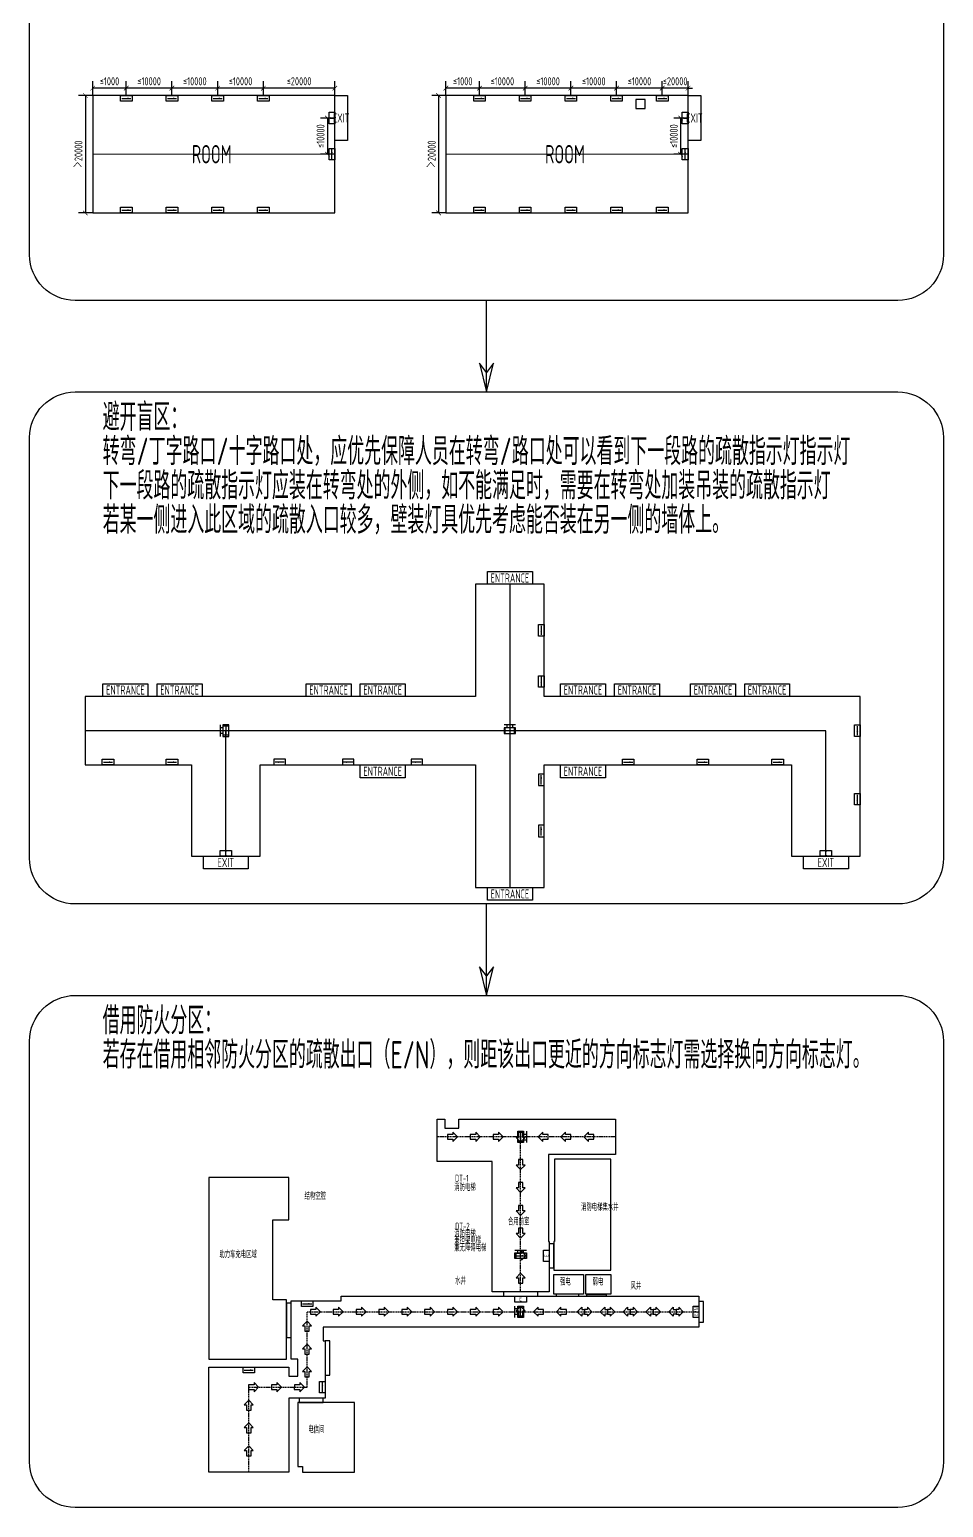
# Model space of a CAD drawing. Header units: millimetres. Extents: x -1582620 to 4754388, y -184455 to 3397362.
# Drawn here: x 2342128 to 2542128, y 1098474 to 1421742 of the extents above; entities that cross this region are included whole.
import ezdxf
from ezdxf.enums import TextEntityAlignment as Align

# ---------------------------------------------------------------- set-up
doc = ezdxf.new("R2010")
doc.units = ezdxf.units.MM
doc.header["$LTSCALE"] = 1000
doc.header["$MEASUREMENT"] = 0
doc.linetypes.add('HIDDEN', pattern=[0.375, 0.25, -0.125])
for name, color, linetype in [('AD-NAME-ROOM', 9, 'Continuous'), ('AI-中心线', 132, 'HIDDEN'), ('E-LITE-LITE', 3, 'Continuous'), ('E-REQU-WALL', 11, 'Continuous'), ('E-SHET-PROF', 1, 'Continuous'), ('E-UNIV-DIAG', 2, 'Continuous'), ('E-UNIV-EL', 140, 'Continuous'), ('E-UNIV-NOTE', 6, 'Continuous'), ('房间框线', 30, 'Continuous'), ('门窗框线', 114, 'Continuous'), ('预估主要疏散路径', 82, 'Continuous')]:
    doc.layers.add(name, color=color, linetype=linetype)
doc.layers.add('柱子', color=7, linetype='Continuous', plot=False)
doc.styles.add('TH-STYLE3', font='tssdeng.shx', dxfattribs={"width": 0.65, "bigfont": 'tssdchn.shx'})
doc.dimstyles.new('E-DIMA100', dxfattribs={"dimscale": 100, "dimtxt": 3.5, "dimasz": 2, "dimexe": 3, "dimexo": 0, "dimgap": 1.25, "dimtad": 1, "dimdec": 1, "dimrnd": 1, "dimdsep": 46, "dimtxsty": 'TH-STYLE3', "dimblk1": 'ARCHTICK', "dimblk2": 'ARCHTICK', "dimsah": 1, "dimcen": 0, "dimclrt": 6, "dimadec": 0, "dimazin": 0, "dimtfac": 1, "dimtdec": 1, "dimtix": 1, "dimtmove": 2, "dimatfit": 3, "dimldrblk": 'ARCHTICK', "dimfxl": 1, "dimtolj": 1, "dimarcsym": 0})

# ---------------------------------------------------------------- blocks, each defined once
blk = doc.blocks.new('E-BFEL201-1')
for p, q in [((-2.5, 2.5), (2.5, 2.5)), ((-1.25, 1.25), (-1.25, 2.5)), ((1.25, 1.25), (1.25, 2.5))]:
    blk.add_line(p, q)
blk.add_lwpolyline([(-2.5, 1.25), (2.5, 1.25), (2.5, -1.25), (-2.5, -1.25)], close=True)
at = {"layer": 'E-UNIV-EL'}
for p, q in [((-2, -1.25), (-2, 1.25)), ((-2, 0), (2, 0)), ((2, -1.25), (2, 1.25))]:
    blk.add_line(p, q, dxfattribs=at)
blk.add_lwpolyline([(0.5, 0, 0.75, 0, 0), (2, 0, 0, 0, 0)], format="xyseb", dxfattribs=at)
blk = doc.blocks.new('E-BFEL200')
blk.add_lwpolyline([(-2.5, 1.25), (2.5, 1.25), (2.5, -1.25), (-2.5, -1.25)], close=True)
at = {"layer": 'E-UNIV-EL'}
blk.add_line((-2, 0), (2, 0), dxfattribs=at)
blk.add_lwpolyline([(0.5, 0, 0.75, 0, 0), (2, 0, 0, 0, 0)], format="xyseb", dxfattribs=at)
blk = doc.blocks.new('E-BFEL100')
blk.add_lwpolyline([(-2.5, 1.25), (2.5, 1.25), (2.5, -1.25), (-2.5, -1.25)], close=True)
at = {"layer": 'E-UNIV-EL', "style": 'TH-STYLE3', "width": 0.7}
blk.add_attdef('T', text='', height=1.8, dxfattribs=at).set_placement((0, 0), align=Align.MIDDLE)
blk = doc.blocks.new('_ARCHTICK')
at = {"color": 0, "linetype": 'ByBlock', "const_width": 0.15}
blk.add_lwpolyline([(-0.5, -0.5), (0.5, 0.5)], dxfattribs=at)
blk = doc.blocks.new('*D611')
at = {"layer": 'Defpoints', "color": 0, "transparency": 16777216}
for p in [(2363299, 1408928), (2363299, 1407316, 0), (2373299, 1407316)]:
    blk.add_point(p, dxfattribs=at)
at = {"layer": 'E-UNIV-NOTE', "color": 0, "lineweight": -2, "transparency": 16777216}
for p, q in [((2363299, 1407316), (2363299, 1410428)), ((2373299, 1407316), (2373299, 1410428)), ((2373299, 1408928), (2363299, 1408928))]:
    blk.add_line(p, q, dxfattribs=at)
at = {"layer": 'E-UNIV-NOTE', "color": 0, "lineweight": -2, "transparency": 16777216, "xscale": 1000, "yscale": 1000, "zscale": 1000, "rotation": 180}
blk.add_blockref('_ARCHTICK', (2363299, 1408928), dxfattribs=at)
at = {"layer": 'E-UNIV-NOTE', "color": 0, "lineweight": -2, "transparency": 16777216, "xscale": 1000, "yscale": 1000, "zscale": 1000}
blk.add_blockref('_ARCHTICK', (2373299, 1408928), dxfattribs=at)
at = {"layer": 'E-UNIV-NOTE', "color": 6, "transparency": 16777216, "insert": (2368299, 1410428), "char_height": 1750, "attachment_point": 5, "style": 'TH-STYLE3'}
blk.add_mtext('\\A1;≤10000', dxfattribs=at)
blk = doc.blocks.new('*D612')
at = {"layer": 'Defpoints', "color": 0, "transparency": 16777216}
for p in [(2373299, 1408928), (2373299, 1407316, 0), (2383299, 1407316)]:
    blk.add_point(p, dxfattribs=at)
at = {"layer": 'E-UNIV-NOTE', "color": 0, "lineweight": -2, "transparency": 16777216}
for p, q in [((2373299, 1407316), (2373299, 1410428)), ((2383299, 1407316), (2383299, 1410428)), ((2383299, 1408928), (2373299, 1408928))]:
    blk.add_line(p, q, dxfattribs=at)
at = {"layer": 'E-UNIV-NOTE', "color": 0, "lineweight": -2, "transparency": 16777216, "xscale": 1000, "yscale": 1000, "zscale": 1000, "rotation": 180}
blk.add_blockref('_ARCHTICK', (2373299, 1408928), dxfattribs=at)
at = {"layer": 'E-UNIV-NOTE', "color": 0, "lineweight": -2, "transparency": 16777216, "xscale": 1000, "yscale": 1000, "zscale": 1000}
blk.add_blockref('_ARCHTICK', (2383299, 1408928), dxfattribs=at)
at = {"layer": 'E-UNIV-NOTE', "color": 6, "transparency": 16777216, "insert": (2378299, 1410428), "char_height": 1750, "attachment_point": 5, "style": 'TH-STYLE3'}
blk.add_mtext('\\A1;≤10000', dxfattribs=at)
blk = doc.blocks.new('*D613')
at = {"layer": 'Defpoints', "color": 0, "transparency": 16777216}
for p in [(2383299, 1408928), (2383299, 1407316, 0), (2393299, 1407316)]:
    blk.add_point(p, dxfattribs=at)
at = {"layer": 'E-UNIV-NOTE', "color": 0, "lineweight": -2, "transparency": 16777216}
for p, q in [((2383299, 1407316), (2383299, 1410428)), ((2393299, 1407316), (2393299, 1410428)), ((2393299, 1408928), (2383299, 1408928))]:
    blk.add_line(p, q, dxfattribs=at)
at = {"layer": 'E-UNIV-NOTE', "color": 0, "lineweight": -2, "transparency": 16777216, "xscale": 1000, "yscale": 1000, "zscale": 1000, "rotation": 180}
blk.add_blockref('_ARCHTICK', (2383299, 1408928), dxfattribs=at)
at = {"layer": 'E-UNIV-NOTE', "color": 0, "lineweight": -2, "transparency": 16777216, "xscale": 1000, "yscale": 1000, "zscale": 1000}
blk.add_blockref('_ARCHTICK', (2393299, 1408928), dxfattribs=at)
at = {"layer": 'E-UNIV-NOTE', "color": 6, "transparency": 16777216, "insert": (2388299, 1410428), "char_height": 1750, "attachment_point": 5, "style": 'TH-STYLE3'}
blk.add_mtext('\\A1;≤10000', dxfattribs=at)
blk = doc.blocks.new('*D614')
at = {"layer": 'Defpoints', "color": 0, "transparency": 16777216}
for p in [(2408924, 1402395), (2407312, 1394475), (2408924, 1394475)]:
    blk.add_point(p, dxfattribs=at)
at = {"layer": 'E-UNIV-NOTE', "color": 0, "lineweight": -2, "transparency": 16777216}
for p, q in [((2408924, 1402395), (2405812, 1402395)), ((2407312, 1402395), (2407312, 1394475)), ((2408924, 1394475), (2405812, 1394475))]:
    blk.add_line(p, q, dxfattribs=at)
at = {"layer": 'E-UNIV-NOTE', "color": 0, "lineweight": -2, "transparency": 16777216, "xscale": 1000, "yscale": 1000, "zscale": 1000}
for p, rotation in [((2407312, 1402395), 90), ((2407312, 1394475), 270)]:
    blk.add_blockref('_ARCHTICK', p, dxfattribs=dict(at, rotation=rotation))
at = {"layer": 'E-UNIV-NOTE', "color": 6, "transparency": 16777216, "insert": (2405812, 1398435), "char_height": 1750, "attachment_point": 5, "rotation": 90, "style": 'TH-STYLE3'}
blk.add_mtext('\\A1;≤10000', dxfattribs=at)
blk = doc.blocks.new('*D615')
at = {"layer": 'Defpoints', "color": 0, "transparency": 16777216}
for p in [(2355949, 1408928), (2355949, 1407316), (2363299, 1407316)]:
    blk.add_point(p, dxfattribs=at)
at = {"layer": 'E-UNIV-NOTE', "color": 0, "lineweight": -2, "transparency": 16777216}
for p, q in [((2355949, 1407316), (2355949, 1410428)), ((2363299, 1407316), (2363299, 1410428)), ((2363299, 1408928), (2355949, 1408928))]:
    blk.add_line(p, q, dxfattribs=at)
at = {"layer": 'E-UNIV-NOTE', "color": 0, "lineweight": -2, "transparency": 16777216, "xscale": 1000, "yscale": 1000, "zscale": 1000, "rotation": 180}
blk.add_blockref('_ARCHTICK', (2355949, 1408928), dxfattribs=at)
at = {"layer": 'E-UNIV-NOTE', "color": 0, "lineweight": -2, "transparency": 16777216, "xscale": 1000, "yscale": 1000, "zscale": 1000}
blk.add_blockref('_ARCHTICK', (2363299, 1408928), dxfattribs=at)
at = {"layer": 'E-UNIV-NOTE', "color": 6, "transparency": 16777216, "insert": (2359624, 1410428), "char_height": 1750, "attachment_point": 5, "style": 'TH-STYLE3'}
blk.add_mtext('\\A1;≤1000', dxfattribs=at)
blk = doc.blocks.new('*D616')
at = {"layer": 'Defpoints', "color": 0, "transparency": 16777216}
for p in [(2440602, 1408928), (2440602, 1407316, 0), (2450602, 1407316)]:
    blk.add_point(p, dxfattribs=at)
at = {"layer": 'E-UNIV-NOTE', "color": 0, "lineweight": -2, "transparency": 16777216}
for p, q in [((2440602, 1407316), (2440602, 1410428)), ((2450602, 1407316), (2450602, 1410428)), ((2450602, 1408928), (2440602, 1408928))]:
    blk.add_line(p, q, dxfattribs=at)
at = {"layer": 'E-UNIV-NOTE', "color": 0, "lineweight": -2, "transparency": 16777216, "xscale": 1000, "yscale": 1000, "zscale": 1000, "rotation": 180}
blk.add_blockref('_ARCHTICK', (2440602, 1408928), dxfattribs=at)
at = {"layer": 'E-UNIV-NOTE', "color": 0, "lineweight": -2, "transparency": 16777216, "xscale": 1000, "yscale": 1000, "zscale": 1000}
blk.add_blockref('_ARCHTICK', (2450602, 1408928), dxfattribs=at)
at = {"layer": 'E-UNIV-NOTE', "color": 6, "transparency": 16777216, "insert": (2445602, 1410428), "char_height": 1750, "attachment_point": 5, "style": 'TH-STYLE3'}
blk.add_mtext('\\A1;≤10000', dxfattribs=at)
blk = doc.blocks.new('*D617')
at = {"layer": 'Defpoints', "color": 0, "transparency": 16777216}
for p in [(2450602, 1408928), (2450602, 1407316, 0), (2460602, 1407316)]:
    blk.add_point(p, dxfattribs=at)
at = {"layer": 'E-UNIV-NOTE', "color": 0, "lineweight": -2, "transparency": 16777216}
for p, q in [((2450602, 1407316), (2450602, 1410428)), ((2460602, 1407316), (2460602, 1410428)), ((2460602, 1408928), (2450602, 1408928))]:
    blk.add_line(p, q, dxfattribs=at)
at = {"layer": 'E-UNIV-NOTE', "color": 0, "lineweight": -2, "transparency": 16777216, "xscale": 1000, "yscale": 1000, "zscale": 1000, "rotation": 180}
blk.add_blockref('_ARCHTICK', (2450602, 1408928), dxfattribs=at)
at = {"layer": 'E-UNIV-NOTE', "color": 0, "lineweight": -2, "transparency": 16777216, "xscale": 1000, "yscale": 1000, "zscale": 1000}
blk.add_blockref('_ARCHTICK', (2460602, 1408928), dxfattribs=at)
at = {"layer": 'E-UNIV-NOTE', "color": 6, "transparency": 16777216, "insert": (2455602, 1410428), "char_height": 1750, "attachment_point": 5, "style": 'TH-STYLE3'}
blk.add_mtext('\\A1;≤10000', dxfattribs=at)
blk = doc.blocks.new('*D618')
at = {"layer": 'Defpoints', "color": 0, "transparency": 16777216}
for p in [(2460602, 1408928), (2460602, 1407316, 0), (2470602, 1407316)]:
    blk.add_point(p, dxfattribs=at)
at = {"layer": 'E-UNIV-NOTE', "color": 0, "lineweight": -2, "transparency": 16777216}
for p, q in [((2460602, 1407316), (2460602, 1410428)), ((2470602, 1407316), (2470602, 1410428)), ((2470602, 1408928), (2460602, 1408928))]:
    blk.add_line(p, q, dxfattribs=at)
at = {"layer": 'E-UNIV-NOTE', "color": 0, "lineweight": -2, "transparency": 16777216, "xscale": 1000, "yscale": 1000, "zscale": 1000, "rotation": 180}
blk.add_blockref('_ARCHTICK', (2460602, 1408928), dxfattribs=at)
at = {"layer": 'E-UNIV-NOTE', "color": 0, "lineweight": -2, "transparency": 16777216, "xscale": 1000, "yscale": 1000, "zscale": 1000}
blk.add_blockref('_ARCHTICK', (2470602, 1408928), dxfattribs=at)
at = {"layer": 'E-UNIV-NOTE', "color": 6, "transparency": 16777216, "insert": (2465602, 1410428), "char_height": 1750, "attachment_point": 5, "style": 'TH-STYLE3'}
blk.add_mtext('\\A1;≤10000', dxfattribs=at)
blk = doc.blocks.new('*D619')
at = {"layer": 'Defpoints', "color": 0, "transparency": 16777216}
for p in [(2486227, 1402395), (2484615, 1394475), (2486227, 1394475)]:
    blk.add_point(p, dxfattribs=at)
at = {"layer": 'E-UNIV-NOTE', "color": 0, "lineweight": -2, "transparency": 16777216}
for p, q in [((2486227, 1402395), (2483115, 1402395)), ((2484615, 1402395), (2484615, 1394475)), ((2486227, 1394475), (2483115, 1394475))]:
    blk.add_line(p, q, dxfattribs=at)
at = {"layer": 'E-UNIV-NOTE', "color": 0, "lineweight": -2, "transparency": 16777216, "xscale": 1000, "yscale": 1000, "zscale": 1000}
for p, rotation in [((2484615, 1402395), 90), ((2484615, 1394475), 270)]:
    blk.add_blockref('_ARCHTICK', p, dxfattribs=dict(at, rotation=rotation))
at = {"layer": 'E-UNIV-NOTE', "color": 6, "transparency": 16777216, "insert": (2483115, 1398435), "char_height": 1750, "attachment_point": 5, "rotation": 90, "style": 'TH-STYLE3'}
blk.add_mtext('\\A1;≤10000', dxfattribs=at)
blk = doc.blocks.new('*D620')
at = {"layer": 'Defpoints', "color": 0, "transparency": 16777216}
for p in [(2433251, 1408928), (2433251, 1407316), (2440602, 1407316)]:
    blk.add_point(p, dxfattribs=at)
at = {"layer": 'E-UNIV-NOTE', "color": 0, "lineweight": -2, "transparency": 16777216}
for p, q in [((2433251, 1407316), (2433251, 1410428)), ((2440602, 1407316), (2440602, 1410428)), ((2440602, 1408928), (2433251, 1408928))]:
    blk.add_line(p, q, dxfattribs=at)
at = {"layer": 'E-UNIV-NOTE', "color": 0, "lineweight": -2, "transparency": 16777216, "xscale": 1000, "yscale": 1000, "zscale": 1000, "rotation": 180}
blk.add_blockref('_ARCHTICK', (2433251, 1408928), dxfattribs=at)
at = {"layer": 'E-UNIV-NOTE', "color": 0, "lineweight": -2, "transparency": 16777216, "xscale": 1000, "yscale": 1000, "zscale": 1000}
blk.add_blockref('_ARCHTICK', (2440602, 1408928), dxfattribs=at)
at = {"layer": 'E-UNIV-NOTE', "color": 6, "transparency": 16777216, "insert": (2436926, 1410428), "char_height": 1750, "attachment_point": 5, "style": 'TH-STYLE3'}
blk.add_mtext('\\A1;≤1000', dxfattribs=at)
blk = doc.blocks.new('*D621')
at = {"layer": 'Defpoints', "color": 0, "transparency": 16777216}
for p in [(2470602, 1408928), (2470602, 1407316, 0), (2480602, 1407316)]:
    blk.add_point(p, dxfattribs=at)
at = {"layer": 'E-UNIV-NOTE', "color": 0, "lineweight": -2, "transparency": 16777216}
for p, q in [((2470602, 1407316), (2470602, 1410428)), ((2480602, 1407316), (2480602, 1410428)), ((2480602, 1408928), (2470602, 1408928))]:
    blk.add_line(p, q, dxfattribs=at)
at = {"layer": 'E-UNIV-NOTE', "color": 0, "lineweight": -2, "transparency": 16777216, "xscale": 1000, "yscale": 1000, "zscale": 1000, "rotation": 180}
blk.add_blockref('_ARCHTICK', (2470602, 1408928), dxfattribs=at)
at = {"layer": 'E-UNIV-NOTE', "color": 0, "lineweight": -2, "transparency": 16777216, "xscale": 1000, "yscale": 1000, "zscale": 1000}
blk.add_blockref('_ARCHTICK', (2480602, 1408928), dxfattribs=at)
at = {"layer": 'E-UNIV-NOTE', "color": 6, "transparency": 16777216, "insert": (2475602, 1410428), "char_height": 1750, "attachment_point": 5, "style": 'TH-STYLE3'}
blk.add_mtext('\\A1;≤10000', dxfattribs=at)
blk = doc.blocks.new('*D622')
at = {"layer": 'Defpoints', "color": 0, "transparency": 16777216}
for p in [(2480602, 1408928), (2480602, 1407316, 0), (2486227, 1402395)]:
    blk.add_point(p, dxfattribs=at)
at = {"layer": 'E-UNIV-NOTE', "color": 0, "lineweight": -2, "transparency": 16777216}
for p, q in [((2480602, 1407316), (2480602, 1410428)), ((2486227, 1402395), (2486227, 1410428)), ((2480602, 1408928), (2479602, 1408928)), ((2486227, 1408928), (2480602, 1408928)), ((2486227, 1408928), (2487227, 1408928))]:
    blk.add_line(p, q, dxfattribs=at)
at = {"layer": 'E-UNIV-NOTE', "color": 0, "lineweight": -2, "transparency": 16777216, "xscale": 1000, "yscale": 1000, "zscale": 1000}
blk.add_blockref('_ARCHTICK', (2480602, 1408928), dxfattribs=at)
at = {"layer": 'E-UNIV-NOTE', "color": 0, "lineweight": -2, "transparency": 16777216, "xscale": 1000, "yscale": 1000, "zscale": 1000, "rotation": 180}
blk.add_blockref('_ARCHTICK', (2486227, 1408928), dxfattribs=at)
at = {"layer": 'E-UNIV-NOTE', "color": 6, "transparency": 16777216, "insert": (2483414, 1410428), "char_height": 1750, "attachment_point": 5, "style": 'TH-STYLE3'}
blk.add_mtext('\\A1;≤20000', dxfattribs=at)
blk = doc.blocks.new('*D623')
at = {"layer": 'Defpoints', "color": 0, "transparency": 16777216}
for p in [(2393299, 1408928), (2393299, 1407316, 0), (2408924, 1402395)]:
    blk.add_point(p, dxfattribs=at)
at = {"layer": 'E-UNIV-NOTE', "color": 0, "lineweight": -2, "transparency": 16777216}
for p, q in [((2393299, 1407316), (2393299, 1410428)), ((2408924, 1402395), (2408924, 1410428)), ((2408924, 1408928), (2393299, 1408928))]:
    blk.add_line(p, q, dxfattribs=at)
at = {"layer": 'E-UNIV-NOTE', "color": 0, "lineweight": -2, "transparency": 16777216, "xscale": 1000, "yscale": 1000, "zscale": 1000, "rotation": 180}
blk.add_blockref('_ARCHTICK', (2393299, 1408928), dxfattribs=at)
at = {"layer": 'E-UNIV-NOTE', "color": 0, "lineweight": -2, "transparency": 16777216, "xscale": 1000, "yscale": 1000, "zscale": 1000}
blk.add_blockref('_ARCHTICK', (2408924, 1408928), dxfattribs=at)
at = {"layer": 'E-UNIV-NOTE', "color": 6, "transparency": 16777216, "insert": (2401112, 1410428), "char_height": 1750, "attachment_point": 5, "style": 'TH-STYLE3'}
blk.add_mtext('\\A1;≤20000', dxfattribs=at)
blk = doc.blocks.new('*D627')
at = {"layer": 'Defpoints', "color": 0, "transparency": 16777216}
for p in [(2355949, 1407316), (2354337, 1381633), (2355949, 1381633)]:
    blk.add_point(p, dxfattribs=at)
at = {"layer": 'E-UNIV-NOTE', "color": 0, "lineweight": -2, "transparency": 16777216}
for p, q in [((2355949, 1407316), (2352837, 1407316)), ((2354337, 1407316), (2354337, 1381633)), ((2355949, 1381633), (2352837, 1381633))]:
    blk.add_line(p, q, dxfattribs=at)
at = {"layer": 'E-UNIV-NOTE', "color": 0, "lineweight": -2, "transparency": 16777216, "xscale": 1000, "yscale": 1000, "zscale": 1000}
for p, rotation in [((2354337, 1407316), 90), ((2354337, 1381633), 270)]:
    blk.add_blockref('_ARCHTICK', p, dxfattribs=dict(at, rotation=rotation))
at = {"layer": 'E-UNIV-NOTE', "color": 6, "transparency": 16777216, "insert": (2352837, 1394475), "char_height": 1750, "attachment_point": 5, "rotation": 90, "style": 'TH-STYLE3'}
blk.add_mtext('\\A1;＞20000', dxfattribs=at)
blk = doc.blocks.new('*D626')
at = {"layer": 'Defpoints', "color": 0, "transparency": 16777216}
for p in [(2433251, 1407316), (2431639, 1381633), (2433251, 1381633)]:
    blk.add_point(p, dxfattribs=at)
at = {"layer": 'E-UNIV-NOTE', "color": 0, "lineweight": -2, "transparency": 16777216}
for p, q in [((2433251, 1407316), (2430139, 1407316)), ((2431639, 1407316), (2431639, 1381633)), ((2433251, 1381633), (2430139, 1381633))]:
    blk.add_line(p, q, dxfattribs=at)
at = {"layer": 'E-UNIV-NOTE', "color": 0, "lineweight": -2, "transparency": 16777216, "xscale": 1000, "yscale": 1000, "zscale": 1000}
for p, rotation in [((2431639, 1407316), 90), ((2431639, 1381633), 270)]:
    blk.add_blockref('_ARCHTICK', p, dxfattribs=dict(at, rotation=rotation))
at = {"layer": 'E-UNIV-NOTE', "color": 6, "transparency": 16777216, "insert": (2430139, 1394475), "char_height": 1750, "attachment_point": 5, "rotation": 90, "style": 'TH-STYLE3'}
blk.add_mtext('\\A1;＞20000', dxfattribs=at)
blk = doc.blocks.new('双向疏散流向')
at = {"layer": 'E-UNIV-NOTE', "color": 9}
blk.add_lwpolyline([(0, 100), (0, -100), (-119, -100), (-119, -200), (-319, 0), (-119, 200), (-119, 100), (0, 100)], dxfattribs=at)
at = {"layer": 'E-UNIV-NOTE'}
blk.add_lwpolyline([(0, -100), (119, -100), (119, -200), (319, 0), (119, 200), (119, 100), (0, 100), (0, -100)], dxfattribs=at)
blk = doc.blocks.new('疏散流向')
at = {"layer": 'E-UNIV-NOTE'}
blk.add_lwpolyline([(234, 0), (34, 200), (34, 100), (-204, 100), (-204, -100), (34, -100), (34, -200), (234, 0)], dxfattribs=at)
blk = doc.blocks.new('E-BFEL140')
blk.add_lwpolyline([(-2.5, 1.25), (2.5, 1.25), (2.5, -1.25), (-2.5, -1.25)], close=True)
at = {"layer": 'E-UNIV-EL'}
blk.add_line((0.19, 0.72), (-0.19, -0.72), dxfattribs=at)
at = {"layer": 'E-UNIV-EL', "style": 'TH-STYLE3', "width": 0.7}
for p in [(-1.25, 0), (1.25, 0)]:
    blk.add_attdef('T', text='', height=1.8, dxfattribs=at).set_placement(p, align=Align.MIDDLE)

msp = doc.modelspace()

# ---------------------------------------------------------------- linework, layer by layer
at = {"layer": 'AI-中心线'}
for points in [[(2470348.35, 1179533.05), (2431348.35, 1179533.05)], [(2449598.35, 1145658.05), (2449598.45, 1179533.05)], [(2390095.95, 1106160.4), (2390095.95, 1124786.2), (2402847.88, 1124786.2), (2402847.88, 1141281.94), (2488599.14, 1141281.94)]]:
    msp.add_lwpolyline(points, dxfattribs=at)
at = {"layer": 'E-REQU-WALL'}
for points in [[(2455848.35, 1145658.05), (2443348.6, 1145658.05), (2443348.35, 1174158.05), (2431348.35, 1174158.05), (2431348.35, 1183408.05), (2432999.76, 1183408.05), (2432999.76, 1181408.05), (2436097.96, 1181409.21), (2436097.96, 1183408.05), (2443348.6, 1183408.05), (2470348.35, 1183408.05), (2470348.35, 1175658.05), (2455723.35, 1175658.05), (2455723.35, 1156658.05), (2455848.35, 1156658.05)], [(2469348.35, 1174658.05), (2456973.35, 1174658.05), (2456973.35, 1156658.05), (2456848.35, 1156658.05), (2456848.35, 1150408.05), (2469348.35, 1150408.05)], [(2398857.14, 1170658.08), (2381353.3, 1170658.08), (2381353.3, 1130907.62), (2398348.44, 1130907.74), (2398348.35, 1143908.05), (2395348.35, 1143908.05), (2395348.35, 1161407.9), (2398858.4, 1161407.9)], [(2456848.35, 1149408.05), (2463348.35, 1149408.05), (2463348.35, 1145158.05), (2456848.35, 1145158.05)], [(2463848.35, 1149408.05), (2469348.35, 1149408.05), (2469348.35, 1145158.33), (2463848.35, 1145158.33)], [(2413223.35, 1121408.05), (2400848.35, 1121408.05), (2400848.36, 1107406.24), (2401847.71, 1107406.24), (2401847.71, 1106161.09), (2413223.35, 1106161.09)]]:
    msp.add_lwpolyline(points, close=True, dxfattribs=at)
msp.add_lwpolyline([(2488599.14, 1137907.93), (2406348.35, 1137909.58), (2406352.1, 1134907.96), (2406848.32, 1134907.96), (2406848.35, 1122408.05), (2398848.35, 1122408.05), (2398843.3, 1106157.68), (2381348.59, 1106163.12), (2381353.3, 1129157.62), (2398847.69, 1129157.62), (2398847.69, 1127164.36), (2400848.35, 1127158.05), (2400847.69, 1130907.75), (2399347.41, 1130907.75), (2399347.41, 1143658.05), (2410348.35, 1143658.05), (2410348.35, 1144657.86), (2488599.14, 1144657.86), (2488599.14, 1137907.93)], dxfattribs=at)
at = {"layer": 'E-SHET-PROF'}
for points in [[(2456848.35, 1156158.05), (2455848.35, 1156158.05), (2455848.35, 1150908.05), (2456848.35, 1150908.05)], [(2453348.35, 1145658.05), (2445848.35, 1145658.05), (2445848.35, 1144658.05), (2453348.35, 1144658.05)], [(2462348.35, 1145158.28), (2457348.35, 1145158.28), (2457348.35, 1144658.05), (2462348.35, 1144658.05)], [(2464098.35, 1145158.05), (2468348.35, 1145158.05), (2468348.35, 1144658.05), (2464098.35, 1144658.05)], [(2399348.35, 1143158.05), (2398348.35, 1143158.05), (2398348.35, 1135658.05), (2399348.35, 1135658.05)], [(2489599.14, 1139031.94), (2489599.14, 1143531.94), (2488599.14, 1143531.94), (2488599.14, 1139031.94)], [(2407848.5, 1134907.95), (2406848.32, 1134907.95), (2406848.32, 1127407.96), (2407848.5, 1127407.96)], [(2406348.35, 1122408.05), (2401098.35, 1122408.05), (2401098.35, 1121408.05), (2406348.35, 1121408.05)]]:
    msp.add_lwpolyline(points, close=True, dxfattribs=at)
at = {"layer": 'E-UNIV-DIAG', "elevation": 0}
for points in [[(2532127.73, 1362473.75), (2352127.73, 1362473.75, -0.414213562), (2342127.73, 1372473.75), (2342127.73, 1464473.75, -0.414213562), (2352127.73, 1474473.75), (2532127.73, 1474473.75, -0.414213562), (2542127.73, 1464473.75), (2542127.73, 1372473.75, -0.414213562)], [(2532127.73, 1230473.75), (2352127.73, 1230473.75, -0.414213562), (2342127.73, 1240473.75), (2342127.73, 1332473.75, -0.414213562), (2352127.73, 1342473.75), (2532127.73, 1342473.75, -0.414213562), (2542127.73, 1332473.75), (2542127.73, 1240473.75, -0.414213562)], [(2532127.73, 1098473.75), (2352127.73, 1098473.75, -0.414213562), (2342127.73, 1108473.75), (2342127.73, 1200473.75, -0.414213562), (2352127.73, 1210473.75), (2532127.73, 1210473.75, -0.414213562), (2542127.73, 1200473.75), (2542127.73, 1108473.75, -0.414213562)]]:
    msp.add_lwpolyline(points, format="xyb", close=True, dxfattribs=at)
for points in [[(2442127.73, 1342473.75), (2442127.73, 1362473.75)], [(2442127.73, 1342473.75), (2443627.73, 1348749.99), (2442127.73, 1346749.99), (2440627.73, 1348749.99), (2442127.73, 1342473.75)], [(2442127.73, 1210473.75), (2442127.73, 1230473.75)], [(2442127.73, 1210473.75), (2443627.73, 1216749.99), (2442127.73, 1214749.99), (2440627.73, 1216749.99), (2442127.73, 1210473.75)]]:
    msp.add_lwpolyline(points, dxfattribs=at)
at = {"layer": '房间框线', "elevation": 0}
for points in [[(2408924.4, 1407316.13), (2355948.64, 1407316.13), (2355948.64, 1381633.47), (2408924.4, 1381633.47)], [(2486226.79, 1407316.13), (2433251.04, 1407316.13), (2433251.04, 1381633.47), (2486226.79, 1381633.47)]]:
    msp.add_lwpolyline(points, close=True, dxfattribs=at)
at = {"layer": '房间框线'}
msp.add_lwpolyline([(2439746.67, 1260879.56), (2439746.67, 1234063.03), (2454746.67, 1234063.03), (2454746.67, 1260879.56), (2508901.15, 1260879.56), (2508901.15, 1240930.3), (2523901.15, 1240930.3), (2523901.15, 1275879.56), (2454746.67, 1275879.56), (2454746.67, 1300396.83), (2439746.67, 1300396.83), (2439746.67, 1275879.56), (2354288.65, 1275879.56), (2354288.65, 1260879.56), (2377580.48, 1260879.56), (2377580.48, 1240930.3), (2392580.48, 1240930.3), (2392580.48, 1260879.56), (2439746.67, 1260879.56)], dxfattribs=at)
at = {"layer": '柱子'}
msp.add_lwpolyline([(2474819.29, 1404440.86), (2476819.29, 1404440.86), (2476819.29, 1406440.86), (2474819.29, 1406440.86)], close=True, dxfattribs=at)
at = {"layer": '门窗框线', "elevation": 0}
for points in [[(2408924.4, 1407316.13), (2411703.78, 1407316.13), (2411703.78, 1397474.8), (2408924.4, 1397474.8)], [(2486226.79, 1407316.13), (2489006.17, 1407316.13), (2489006.17, 1397474.8), (2486226.79, 1397474.8)]]:
    msp.add_lwpolyline(points, close=True, dxfattribs=at)
at = {"layer": '门窗框线'}
for points in [[(2442326, 1300396.83), (2442326, 1303176.21), (2452167.33, 1303176.21), (2452167.33, 1300396.83)], [(2358198.23, 1275879.56), (2358198.23, 1278658.94), (2368039.56, 1278658.94), (2368039.56, 1275879.56)], [(2370039.56, 1275879.56), (2370039.56, 1278658.94), (2379880.89, 1278658.94), (2379880.89, 1275879.56)], [(2402643.27, 1275879.56), (2402643.27, 1278658.94), (2412484.6, 1278658.94), (2412484.6, 1275879.56)], [(2414484.6, 1275879.56), (2414484.6, 1278658.94), (2424325.93, 1278658.94), (2424325.93, 1275879.56)], [(2458308.75, 1275879.56), (2458308.75, 1278658.94), (2468150.08, 1278658.94), (2468150.08, 1275879.56)], [(2470150.08, 1275879.56), (2470150.08, 1278658.94), (2479991.41, 1278658.94), (2479991.41, 1275879.56)], [(2486784.34, 1275879.56), (2486784.34, 1278658.94), (2496625.67, 1278658.94), (2496625.67, 1275879.56)], [(2498625.67, 1275879.56), (2498625.67, 1278658.94), (2508467, 1278658.94), (2508467, 1275879.56)], [(2414484.6, 1258100.18), (2414484.6, 1260879.56), (2424325.93, 1260879.56), (2424325.93, 1258100.18)], [(2458308.75, 1258100.18), (2458308.75, 1260879.56), (2468150.08, 1260879.56), (2468150.08, 1258100.18)], [(2380159.82, 1238150.92), (2380159.82, 1240930.3), (2390001.15, 1240930.3), (2390001.15, 1238150.92)], [(2511480.48, 1238150.92), (2511480.48, 1240930.3), (2521321.81, 1240930.3), (2521321.81, 1238150.92)], [(2442326, 1231283.65), (2442326, 1234063.03), (2452167.33, 1234063.03), (2452167.33, 1231283.65)]]:
    msp.add_lwpolyline(points, close=True, dxfattribs=at)
at = {"layer": '预估主要疏散路径', "const_width": 200, "elevation": 0}
for points in [[(2355948.64, 1394474.8), (2408924.4, 1394474.8)], [(2433251.04, 1394474.8), (2486226.79, 1394474.8)]]:
    msp.add_lwpolyline(points, dxfattribs=at)
at = {"layer": '预估主要疏散路径'}
for points in [[(2447246.67, 1300396.83), (2447246.67, 1234063.03)], [(2516401.15, 1240930.3), (2516401.15, 1268379.56), (2354288.65, 1268379.56)], [(2385080.48, 1240930.3), (2385080.48, 1268379.56)]]:
    msp.add_lwpolyline(points, dxfattribs=at)

# ---------------------------------------------------------------- block references
at = {"layer": 'E-LITE-LITE', "yscale": 500, "zscale": 500}
for name, p, xscale in [('E-BFEL200', (2363299.4, 1406691.13, 0), 500), ('E-BFEL200', (2373299.4, 1406691.13, 0), 500), ('E-BFEL200', (2383299.4, 1406691.13, 0), 500), ('E-BFEL200', (2393299.4, 1406691.13, 0), 500), ('E-BFEL200', (2440601.79, 1406691.13, 0), 500), ('E-BFEL200', (2450601.79, 1406691.13, 0), 500), ('E-BFEL200', (2460601.79, 1406691.13, 0), 500), ('E-BFEL200', (2470601.79, 1406691.13, 0), 500), ('E-BFEL200', (2480601.79, 1406691.13, 0), 500), ('E-BFEL200', (2363299.4, 1382258.47, 0), 500), ('E-BFEL200', (2373299.4, 1382258.47, 0), 500), ('E-BFEL200', (2383299.4, 1382258.47, 0), 500), ('E-BFEL200', (2393299.4, 1382258.47, 0), 500), ('E-BFEL200', (2440601.79, 1382258.47, 0), 500), ('E-BFEL200', (2450601.79, 1382258.47, 0), 500), ('E-BFEL200', (2460601.79, 1382258.47, 0), 500), ('E-BFEL200', (2470601.79, 1382258.47, 0), 500), ('E-BFEL200', (2480601.79, 1382258.47, 0), 500), ('E-BFEL201-1', (2447246.67, 1268379.56), -500), ('E-BFEL200', (2359299.4, 1261504.56), 500), ('E-BFEL200', (2373299.4, 1261504.56), 500), ('E-BFEL200', (2396861.57, 1261504.56), -500), ('E-BFEL200', (2411861.57, 1261504.56), -500), ('E-BFEL200', (2426861.57, 1261504.56), -500), ('E-BFEL200', (2473120.91, 1261504.56), 500), ('E-BFEL200', (2489478.9, 1261504.56), 500), ('E-BFEL200', (2505836.89, 1261504.56), 500), ('E-BFEL200', (2402872.92, 1143033.05), 500), ('E-BFEL200', (2390100.49, 1128532.62), 500)]:
    msp.add_blockref(name, p, dxfattribs=dict(at, xscale=xscale))
at = {"layer": 'E-LITE-LITE', "xscale": 500, "yscale": 500, "zscale": 500, "rotation": 90}
for p in [(2408299.4, 1402395.46, 0), (2485601.79, 1402395.46, 0), (2455223.35, 1153533.05)]:
    msp.add_blockref('E-BFEL100', p, dxfattribs=at).add_auto_attribs({'T': 'E'})
at = {"layer": 'E-LITE-LITE'}
for name, p, xscale, yscale, zscale, rotation in [('E-BFEL200', (2408299.4, 1394474.8, 0), 500, 500, 500, 90), ('E-BFEL200', (2485601.79, 1394474.8, 0), 500, 500, 500, 90), ('E-BFEL200', (2454121.67, 1290328.82), 500, 500, 500, 270), ('E-BFEL200', (2454121.67, 1279129.56), 500, 500, 500, 270), ('E-BFEL201-1', (2385080.48, 1268379.56), -500, 500, 500, 90), ('E-BFEL200', (2523276.15, 1268379.56), 500, 500, 500, 270), ('E-BFEL200', (2454121.67, 1257629.56), -500, 500, 500, 270), ('E-BFEL200', (2523276.15, 1253379.56), 500, 500, 500, 270), ('E-BFEL200', (2454121.67, 1246430.3), -500, 500, 500, 270), ('E-BFEL201-1', (2449598.45, 1179533.06), 499.9999999999999, 499.9999999999999, 499.9999999999999, 269.9998373841907), ('E-BFEL201-1', (2449598.36, 1153533.07), 499.9999999999999, 499.9999999999999, 499.9999999999999, 359.9998373841907), ('E-BFEL201-1', (2449598.35, 1141281.94), 500, 500, 500, 90), ('E-BFEL200', (2406223.35, 1124786.2), 500, 500, 500, 89.99999999994664)]:
    msp.add_blockref(name, p, dxfattribs=dict(at, xscale=xscale, yscale=yscale, zscale=zscale, rotation=rotation))
at = {"layer": 'E-LITE-LITE', "xscale": 500, "yscale": 500, "zscale": 500}
for p in [(2385080.48, 1241555.3), (2516401.15, 1241555.3), (2449598.35, 1144033.05)]:
    msp.add_blockref('E-BFEL100', p, dxfattribs=at).add_auto_attribs({'T': 'E'})
at = {"layer": 'E-LITE-LITE'}
ref = msp.add_blockref('E-BFEL140', (2487974.14, 1141281.94), dxfattribs=dict(at, xscale=500, yscale=500, zscale=500, rotation=90))
ref.add_attrib('T', 'N', dxfattribs={"layer": 'E-UNIV-EL', "height": 900, "rotation": 90, "style": 'TH-STYLE3', "width": 0.7}).set_placement((2487974.14, 1141906.94), align=Align.MIDDLE)
ref.add_attrib('T', 'E', dxfattribs={"layer": 'E-UNIV-EL', "height": 900, "rotation": 90, "style": 'TH-STYLE3', "width": 0.7}).set_placement((2487974.14, 1140656.94), align=Align.MIDDLE)
at = {"layer": 'E-UNIV-NOTE', "xscale": 5, "yscale": 5, "zscale": 5}
for name, p in [('疏散流向', (2434598.45, 1179533.05)), ('疏散流向', (2439598.45, 1179533.05)), ('疏散流向', (2444598.45, 1179533.05)), ('疏散流向', (2449598.37, 1153533.05)), ('疏散流向', (2404598.37, 1141281.97)), ('疏散流向', (2409598.37, 1141281.97)), ('疏散流向', (2414598.37, 1141281.97)), ('疏散流向', (2419598.37, 1141281.97)), ('疏散流向', (2424598.37, 1141281.97)), ('疏散流向', (2429598.37, 1141281.97)), ('疏散流向', (2434598.37, 1141281.97)), ('疏散流向', (2439598.37, 1141281.97)), ('疏散流向', (2444598.37, 1141281.97)), ('双向疏散流向', (2463599.14, 1141281.94)), ('双向疏散流向', (2468599.14, 1141281.94)), ('双向疏散流向', (2473599.14, 1141281.94)), ('双向疏散流向', (2478599.14, 1141281.94)), ('双向疏散流向', (2483599.14, 1141281.94))]:
    msp.add_blockref(name, p, dxfattribs=at)
for p, rotation in [((2449598.45, 1179533.05), 270), ((2454598.45, 1179533.05), 180), ((2459598.45, 1179533.05), 180), ((2464598.45, 1179533.05), 180), ((2449598.37, 1173533.05), 270), ((2449598.37, 1168533.05), 270), ((2449598.37, 1163533.05), 270), ((2449598.37, 1158533.05), 270), ((2449598.37, 1148533.05), 90), ((2449598.37, 1141281.97), 89.99999999999999), ((2453599.14, 1141281.94), 180), ((2458599.14, 1141281.94), 180), ((2402847.85, 1138032.43), 90), ((2402847.85, 1133032.43), 90), ((2402847.85, 1128032.43), 90), ((2391094.11, 1124786.34), 359.9965822236269), ((2396094.11, 1124786.34), 359.9965822236269), ((2401094.11, 1124786.34), 359.9965822236269), ((2390095.81, 1120784.36), 89.99658222362689), ((2390095.81, 1115784.36), 89.99658222362689), ((2390095.81, 1110784.36), 89.99658222362689)]:
    msp.add_blockref('疏散流向', p, dxfattribs=dict(at, rotation=rotation))

# ---------------------------------------------------------------- texts
at = {"layer": 'AD-NAME-ROOM', "linetype": 'ByBlock', "style": 'TH-STYLE3', "width": 0.6}
for s, p in [('DT-1', (2435249.61, 1169733.7)), ('结构空腔', (2402309.47, 1165798.61)), ('消防电梯', (2435075.46, 1167703.01)), ('消防电梯集水井', (2462835.65, 1163377.43)), ('DT-2', (2435292.23, 1159242.54)), ('合用前室', (2446834.56, 1160227.21)), ('消防电梯', (2435075.46, 1157601.69)), ('兼担架电梯', (2435075.46, 1156124.5)), ('助力车充电区域', (2383665.28, 1153016.79)), ('兼无障碍电梯', (2435075.46, 1154495.97)), ('水井', (2435259.94, 1147241.28)), ('强电', (2458200.3, 1147053)), ('弱电', (2465337.64, 1147053)), ('风井', (2473646.67, 1146122.98)), ('电信间', (2403111.9, 1114734.75))]:
    msp.add_text(s, height=1500, rotation=359.9921905, dxfattribs=at).set_placement(p)
at = {"layer": 'E-UNIV-NOTE', "style": 'TH-STYLE3', "width": 0.65}
for s, height, p in [('EXIT', 2000, (2410314.09, 1402395.46, 0)), ('EXIT', 2000, (2487616.48, 1402395.46, 0)), ('ROOM', 4000, (2382002.2, 1394474.8, 0)), ('ROOM', 4000, (2459304.59, 1394474.8, 0)), ('ENTRANCE', 2000, (2447246.67, 1301786.52)), ('ENTRANCE', 2000, (2363118.9, 1277269.25)), ('ENTRANCE', 2000, (2374960.23, 1277269.25)), ('ENTRANCE', 2000, (2407563.94, 1277269.25)), ('ENTRANCE', 2000, (2419405.27, 1277269.25)), ('ENTRANCE', 2000, (2463229.41, 1277269.25)), ('ENTRANCE', 2000, (2475070.74, 1277269.25)), ('ENTRANCE', 2000, (2491705, 1277269.25)), ('ENTRANCE', 2000, (2503546.33, 1277269.25)), ('ENTRANCE', 2000, (2419405.27, 1259489.87)), ('ENTRANCE', 2000, (2463229.41, 1259489.87)), ('EXIT', 2000, (2385080.48, 1239540.61)), ('EXIT', 2000, (2516401.15, 1239540.61)), ('ENTRANCE', 2000, (2447246.67, 1232673.34))]:
    msp.add_text(s, height=height, dxfattribs=at).set_placement(p, align=Align.MIDDLE_CENTER)
for s, p in [('避开盲区：', (2358127.73, 1336973.75, 0)), ('转弯/丁字路口/十字路口处，应优先保障人员在转弯/路口处可以看到下一段路的疏散指示灯指示灯', (2358127.73, 1329473.75, 0)), ('下一段路的疏散指示灯应装在转弯处的外侧，如不能满足时，需要在转弯处加装吊装的疏散指示灯', (2358127.73, 1321973.75, 0)), ('若某一侧进入此区域的疏散入口较多，壁装灯具优先考虑能否装在另一侧的墙体上。', (2358127.73, 1314473.75, 0)), ('借用防火分区：', (2358127.73, 1204973.75, 0)), ('若存在借用相邻防火分区的疏散出口（E/N），则距该出口更近的方向标志灯需选择换向方向标志灯。', (2358127.73, 1197473.75, 0))]:
    msp.add_text(s, height=6000, dxfattribs=at).set_placement(p, align=Align.MIDDLE_LEFT)

# ---------------------------------------------------------------- dimensions: what is measured, and where the dimension line sits
at = {"layer": 'E-UNIV-NOTE'}
for base, p1, p2, text, picture, middle in [((2355948.64, 1408928.25, 0), (2363299.4, 1407316.13, 0), (2355948.64, 1407316.13, 0), '≤1000', '*D615', (2359624.02, 1410428.25, 0)), ((2363299.4, 1408928.25, 0), (2373299.4, 1407316.13, 0), (2363299.4, 1407316.13, 0), '≤10000', '*D611', (2368299.4, 1410428.25, 0)), ((2373299.4, 1408928.25, 0), (2383299.4, 1407316.13, 0), (2373299.4, 1407316.13, 0), '≤10000', '*D612', (2378299.4, 1410428.25, 0)), ((2383299.4, 1408928.25, 0), (2393299.4, 1407316.13, 0), (2383299.4, 1407316.13, 0), '≤10000', '*D613', (2388299.4, 1410428.25, 0)), ((2393299.4, 1408928.25, 0), (2408924.4, 1402395.46, 0), (2393299.4, 1407316.13, 0), '≤20000', '*D623', (2401111.9, 1410428.25, 0)), ((2433251.04, 1408928.25, 0), (2440601.79, 1407316.13, 0), (2433251.04, 1407316.13, 0), '≤1000', '*D620', (2436926.41, 1410428.25, 0)), ((2440601.79, 1408928.25, 0), (2450601.79, 1407316.13, 0), (2440601.79, 1407316.13, 0), '≤10000', '*D616', (2445601.79, 1410428.25, 0)), ((2450601.79, 1408928.25, 0), (2460601.79, 1407316.13, 0), (2450601.79, 1407316.13, 0), '≤10000', '*D617', (2455601.79, 1410428.25, 0)), ((2460601.79, 1408928.25, 0), (2470601.79, 1407316.13, 0), (2460601.79, 1407316.13, 0), '≤10000', '*D618', (2465601.79, 1410428.25, 0)), ((2470601.79, 1408928.25, 0), (2480601.79, 1407316.13, 0), (2470601.79, 1407316.13, 0), '≤10000', '*D621', (2475601.79, 1410428.25, 0)), ((2480601.79, 1408928.25, 0), (2486226.79, 1402395.46, 0), (2480601.79, 1407316.13, 0), '≤20000', '*D622', (2483414.29, 1410428.25, 0))]:
    dim = msp.add_linear_dim(base=base, p1=p1, p2=p2, text=text, dimstyle='E-DIMA100', override={"dimscale": 500}, dxfattribs=at)
    dim.commit()
    dim.dimension.update_dxf_attribs({"geometry": picture, "text_midpoint": middle})
for base, p1, p2, text, picture, middle in [((2354336.52, 1381633.47, 0), (2355948.64, 1407316.13, 0), (2355948.64, 1381633.47, 0), '＞20000', '*D627', (2352836.52, 1394474.8, 0)), ((2431638.91, 1381633.47, 0), (2433251.04, 1407316.13, 0), (2433251.04, 1381633.47, 0), '＞20000', '*D626', (2430138.91, 1394474.8, 0)), ((2407312.27, 1394474.8, 0), (2408924.4, 1402395.46, 0), (2408924.4, 1394474.8, 0), '≤10000', '*D614', (2405812.27, 1398435.13, 0)), ((2484614.67, 1394474.8, 0), (2486226.79, 1402395.46, 0), (2486226.79, 1394474.8, 0), '≤10000', '*D619', (2483114.67, 1398435.13, 0))]:
    dim = msp.add_linear_dim(base=base, p1=p1, p2=p2, angle=90, text=text, dimstyle='E-DIMA100', override={"dimscale": 500}, dxfattribs=at)
    dim.commit()
    dim.dimension.update_dxf_attribs({"geometry": picture, "text_midpoint": middle})

doc.saveas('drawing.dxf')
